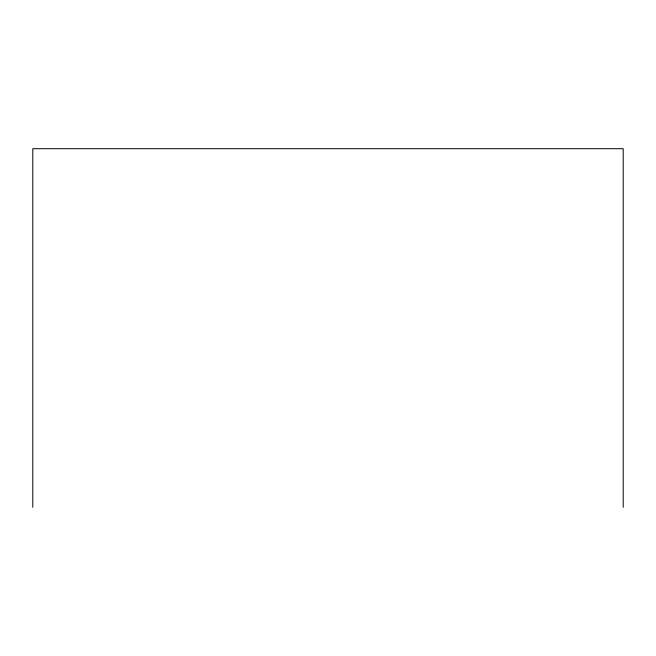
<?xml version="1.0" encoding="UTF-8"?>
<svg xmlns="http://www.w3.org/2000/svg" width="656" height="656" viewBox="0 0 656 656"><rect width="100%" height="100%" fill="white"/><g stroke="black" fill="none" stroke-linecap="round" stroke-linejoin="round"><path stroke-width="0.98" d="M623.2 507.293L623.2 148.707L32.8 148.707L32.8 507.293"/></g></svg>
